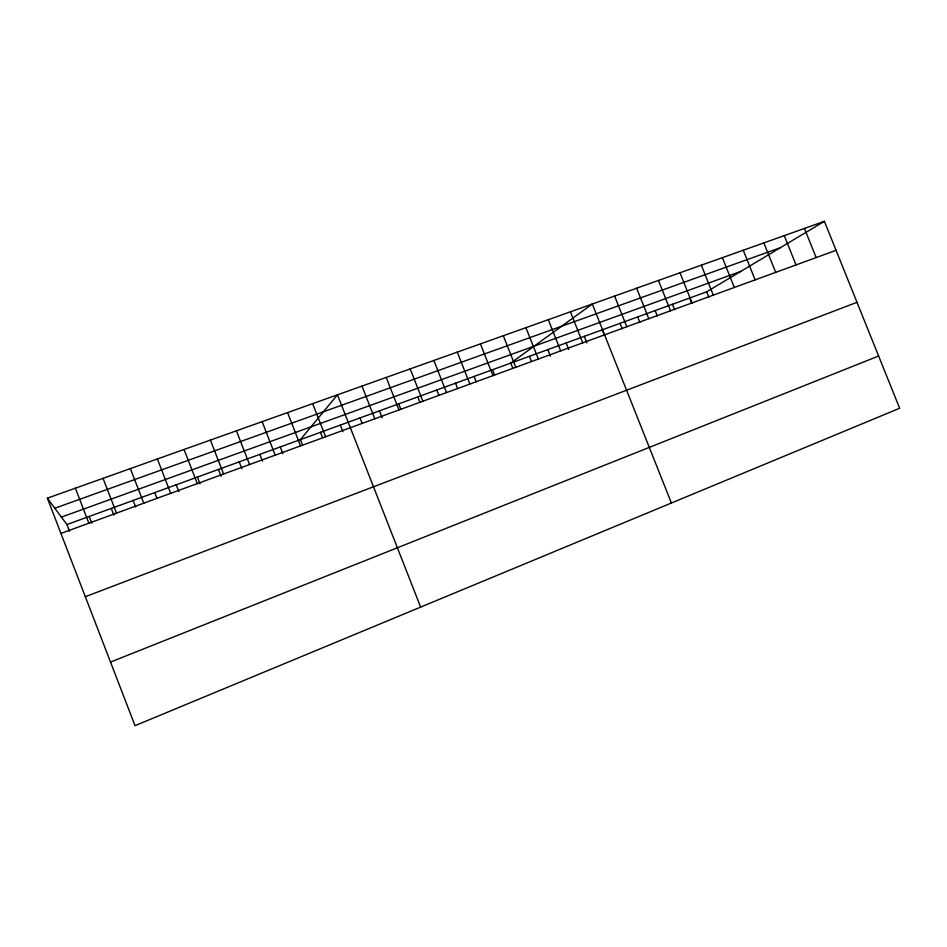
<?xml version="1.0" encoding="UTF-8"?>
<svg xmlns="http://www.w3.org/2000/svg" width="947" height="947" viewBox="0 0 947 947"><rect width="100%" height="100%" fill="white"/><g stroke="black" fill="none" stroke-linecap="round" stroke-linejoin="round"><path stroke-width="1.42" d="M47.35 498.181L66.917 524.555L706.651 291.842L824.399 221.326L899.65 408.252L135.03 725.674L47.35 498.181L824.399 221.326M110.527 662.083L878.627 356.025M85.325 596.717L856.999 302.318M60.939 533.421L836.071 250.304M61.401 517.109L740.732 271.434M54.819 508.243L780.446 247.652M804.441 228.428L816.16 257.572M784.258 235.625L796.025 264.923M763.862 242.894L775.688 272.357M743.241 250.233L755.114 279.874M722.383 257.667L734.316 287.474M701.313 265.172L713.292 295.144M706.651 291.842L708.782 297.18M679.993 272.772L692.032 302.91M689.629 298.033L691.772 303.395M672.465 304.283L674.607 309.657M658.437 280.454L670.535 310.77M655.146 310.58L657.301 315.99M636.644 288.219L648.79 318.701M637.662 316.937L639.829 322.371M614.603 296.068L626.807 326.739M620.036 323.353L622.203 328.81M671.399 503.011L592.313 304.011L510.764 363.103L512.872 368.419M602.233 329.828L604.411 335.309M584.275 336.363L586.868 342.885M570.425 311.812L582.748 342.826M566.152 342.956L568.745 349.502M548.301 319.695L560.671 350.887M547.863 349.609L550.467 356.19M525.928 327.662L538.358 359.043M529.397 356.321L531.492 361.612M503.307 335.723L515.784 367.294M492.511 369.732L494.63 375.083M480.425 343.879L492.961 375.628M474.092 376.433L476.211 381.807M457.271 352.118L469.866 384.056M455.507 383.204L457.638 388.59M433.856 360.464L446.522 392.591M436.756 390.022L438.887 395.444M410.181 368.904L422.895 401.22M417.816 396.911L419.959 402.357M398.711 403.86L400.865 409.329M386.222 377.439L398.995 409.944M379.427 410.868L382.126 417.745M361.979 386.08L374.811 418.775M359.967 417.958L362.014 423.202M420.646 607.11L337.463 394.816L300.448 439.597L302.531 444.924M340.316 425.108L342.897 431.69M312.652 403.647L325.602 436.756M320.477 432.317L322.548 437.621M287.545 412.596L300.554 445.907M280.241 446.96L282.845 453.649M262.13 421.652L275.198 455.164M259.821 454.382L262.449 461.106M236.419 430.814L249.546 464.539M239.224 461.876L241.852 468.635M210.388 440.083L223.587 474.021M218.414 469.44L221.053 476.234M197.402 477.087L200.054 483.905M184.038 449.47L197.307 483.621M176.189 484.805L178.853 491.659M157.38 458.975L170.697 493.34M154.763 492.594L156.906 498.11M130.378 468.599L143.766 503.177M133.125 500.466L135.681 507.059M103.045 478.33L116.505 513.132M111.284 508.421L113.841 515.05M89.207 516.446L91.788 523.111M75.369 488.19L88.888 523.218M66.917 524.555L69.498 531.255"/></g></svg>
